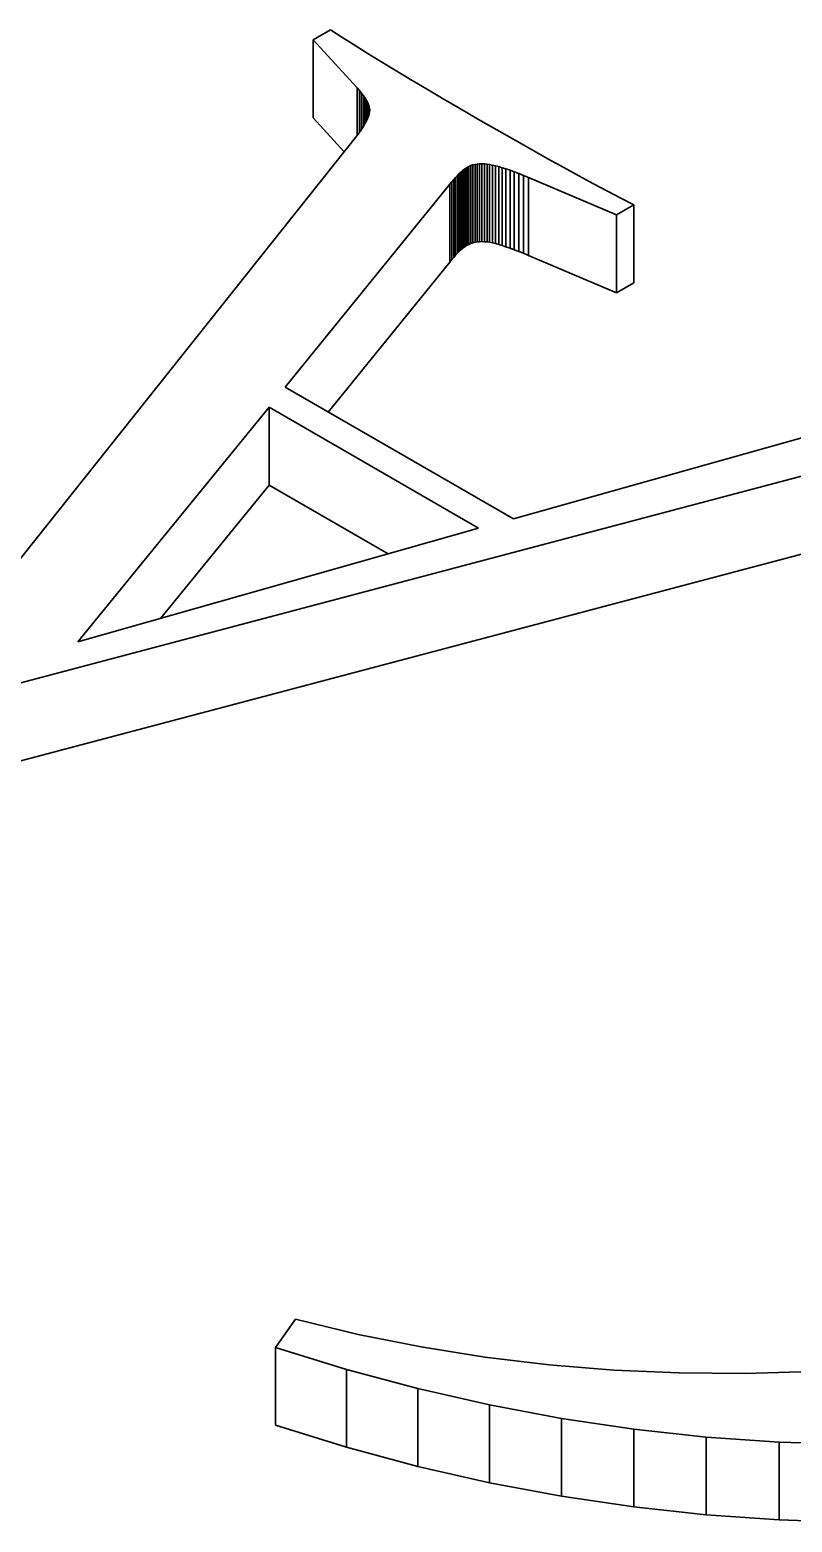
# Model space of a CAD drawing. Header units: millimetres. Extents: x -148 to 148, y -105 to 105.
# Drawn here: x 34.688 to 35.487, y 21.436 to 23.001 of the extents above; entities that cross this region are included whole.
import ezdxf

# ---------------------------------------------------------------- set-up
doc = ezdxf.new("R2010")
doc.units = ezdxf.units.MM
doc.layers.add('粗实线层', color=7, linetype='Continuous', lineweight=35)

msp = doc.modelspace()

# ---------------------------------------------------------------- linework, layer by layer
at = {"layer": '粗实线层', "color": 7, "lineweight": 35, "ltscale": 0.000525539}
for p, q in [((34.9851, 22.9906), (35.0033, 23.0011)), ((35.3212, 22.7359), (35.303, 22.7253))]:
    msp.add_line(p, q, dxfattribs=at)
at = {"layer": '粗实线层', "color": 7, "lineweight": 35, "ltscale": 0.002041}
for p, q in [((34.9851, 22.9089), (34.9851, 22.9906)), ((35.1383, 22.7686), (35.1383, 22.8503)), ((35.1401, 22.7703), (35.1401, 22.8519)), ((35.1418, 22.7718), (35.1418, 22.8534)), ((35.1434, 22.7731), (35.1434, 22.8547)), ((35.145, 22.7742), (35.145, 22.8558)), ((35.1465, 22.7751), (35.1465, 22.8567)), ((35.1485, 22.7761), (35.1485, 22.8578)), ((35.1527, 22.7777), (35.1527, 22.8594)), ((35.1549, 22.7783), (35.1549, 22.8599)), ((35.1572, 22.7787), (35.1572, 22.8603)), ((35.1597, 22.7789), (35.1597, 22.8606)), ((35.1621, 22.779), (35.1621, 22.8606)), ((35.1674, 22.7787), (35.1674, 22.8603)), ((35.1701, 22.7783), (35.1701, 22.8599)), ((35.1731, 22.7777), (35.1731, 22.8593)), ((35.1762, 22.7769), (35.1762, 22.8586)), ((35.1797, 22.776), (35.1797, 22.8576)), ((35.1834, 22.7749), (35.1834, 22.8565)), ((35.1873, 22.7736), (35.1873, 22.8553)), ((35.1915, 22.7722), (35.1915, 22.8538)), ((35.1959, 22.7705), (35.1959, 22.8522)), ((35.2006, 22.7687), (35.2006, 22.8504)), ((35.1283, 22.7576), (35.1283, 22.8392)), ((35.1304, 22.7601), (35.1304, 22.8418)), ((35.1325, 22.7625), (35.1325, 22.8442)), ((35.1364, 22.7668), (35.1364, 22.8484)), ((35.2056, 22.7667), (35.2056, 22.8484)), ((35.2108, 22.7646), (35.2108, 22.8462)), ((35.3212, 22.7359), (35.3212, 22.8175)), ((34.939, 22.5236), (34.939, 22.6052)), ((34.9458, 21.5376), (34.9458, 21.6193)), ((35.0203, 21.5146), (35.0203, 21.5962)), ((35.095, 21.4945), (35.095, 21.5761)), ((35.1701, 21.4774), (35.1701, 21.559)), ((35.2455, 21.4632), (35.2455, 21.5448)), ((35.3212, 21.452), (35.3212, 21.5336)), ((35.3972, 21.4437), (35.3972, 21.5253)), ((35.4735, 21.4384), (35.4735, 21.52))]:
    msp.add_line(p, q, dxfattribs=at)
at = {"layer": '粗实线层', "color": 7, "lineweight": 35, "ltscale": 0.001709}
msp.add_line((35.0312, 22.9401), (34.9851, 22.9906), dxfattribs=at)
at = {"layer": '粗实线层', "color": 7, "lineweight": 35, "ltscale": 0.000357763}
msp.add_line((35.0033, 23.0011), (35.0153, 22.9933), dxfattribs=at)
at = {"layer": '粗实线层', "color": 7, "lineweight": 35, "ltscale": 0.000379294}
msp.add_line((35.0153, 22.9933), (35.0281, 22.9852), dxfattribs=at)
at = {"layer": '粗实线层', "color": 7, "lineweight": 35, "ltscale": 0.000400637}
msp.add_line((35.0281, 22.9852), (35.0417, 22.9767), dxfattribs=at)
at = {"layer": '粗实线层', "color": 7, "lineweight": 35, "ltscale": 0.000421672}
msp.add_line((35.0417, 22.9767), (35.0561, 22.9679), dxfattribs=at)
at = {"layer": '粗实线层', "color": 7, "lineweight": 35, "ltscale": 0.000443172}
msp.add_line((35.0561, 22.9679), (35.0712, 22.9587), dxfattribs=at)
at = {"layer": '粗实线层', "color": 7, "lineweight": 35, "ltscale": 0.000464558}
msp.add_line((35.0712, 22.9587), (35.0872, 22.9491), dxfattribs=at)
at = {"layer": '粗实线层', "color": 7, "lineweight": 35, "ltscale": 0.000485627}
msp.add_line((35.0872, 22.9491), (35.1039, 22.9392), dxfattribs=at)
at = {"layer": '粗实线层', "color": 7, "lineweight": 35, "ltscale": 0.001247}
msp.add_line((35.0312, 22.8903), (35.0312, 22.9401), dxfattribs=at)
at = {"layer": '粗实线层', "color": 7, "lineweight": 35, "ltscale": 9.5925e-05}
msp.add_line((35.0337, 22.9373), (35.0312, 22.9401), dxfattribs=at)
at = {"layer": '粗实线层', "color": 7, "lineweight": 35, "ltscale": 0.00109}
msp.add_line((35.0337, 22.8937), (35.0337, 22.9373), dxfattribs=at)
at = {"layer": '粗实线层', "color": 7, "lineweight": 35, "ltscale": 8.91897e-05}
msp.add_line((35.036, 22.9345), (35.0337, 22.9373), dxfattribs=at)
at = {"layer": '粗实线层', "color": 7, "lineweight": 35, "ltscale": 0.000937271}
msp.add_line((35.036, 22.897), (35.036, 22.9345), dxfattribs=at)
at = {"layer": '粗实线层', "color": 7, "lineweight": 35, "ltscale": 8.27077e-05}
msp.add_line((35.038, 22.9319), (35.036, 22.9345), dxfattribs=at)
at = {"layer": '粗实线层', "color": 7, "lineweight": 35, "ltscale": 0.000793076}
msp.add_line((35.038, 22.9001), (35.038, 22.9319), dxfattribs=at)
at = {"layer": '粗实线层', "color": 7, "lineweight": 35, "ltscale": 7.59738e-05}
msp.add_line((35.0397, 22.9294), (35.038, 22.9319), dxfattribs=at)
at = {"layer": '粗实线层', "color": 7, "lineweight": 35, "ltscale": 0.000656128}
msp.add_line((35.0397, 22.9031), (35.0397, 22.9294), dxfattribs=at)
at = {"layer": '粗实线层', "color": 7, "lineweight": 35, "ltscale": 6.98746e-05}
msp.add_line((35.0412, 22.927), (35.0397, 22.9294), dxfattribs=at)
at = {"layer": '粗实线层', "color": 7, "lineweight": 35, "ltscale": 0.000507032}
msp.add_line((35.1039, 22.9392), (35.1213, 22.9289), dxfattribs=at)
at = {"layer": '粗实线层', "color": 7, "lineweight": 35, "ltscale": 0.000528774}
msp.add_line((35.1213, 22.9289), (35.1396, 22.9182), dxfattribs=at)
at = {"layer": '粗实线层', "color": 7, "lineweight": 35, "ltscale": 0.000527191}
msp.add_line((35.0412, 22.9059), (35.0412, 22.927), dxfattribs=at)
at = {"layer": '粗实线层', "color": 7, "lineweight": 35, "ltscale": 6.36609e-05}
msp.add_line((35.0424, 22.9247), (35.0412, 22.927), dxfattribs=at)
at = {"layer": '粗实线层', "color": 7, "lineweight": 35, "ltscale": 0.000406265}
msp.add_line((35.0424, 22.9085), (35.0424, 22.9247), dxfattribs=at)
at = {"layer": '粗实线层', "color": 7, "lineweight": 35, "ltscale": 5.79055e-05}
msp.add_line((35.0433, 22.9226), (35.0424, 22.9247), dxfattribs=at)
at = {"layer": '粗实线层', "color": 7, "lineweight": 35, "ltscale": 0.000292969}
msp.add_line((35.0433, 22.9109), (35.0433, 22.9226), dxfattribs=at)
at = {"layer": '粗实线层', "color": 7, "lineweight": 35, "ltscale": 5.2716e-05}
msp.add_line((35.044, 22.9206), (35.0433, 22.9226), dxfattribs=at)
at = {"layer": '粗实线层', "color": 7, "lineweight": 35, "ltscale": 5.43377e-05}
msp.add_line((35.0434, 22.9112), (35.044, 22.9133), dxfattribs=at)
at = {"layer": '粗实线层', "color": 7, "lineweight": 35, "ltscale": 4.79576e-05}
msp.add_line((35.0444, 22.9187), (35.044, 22.9206), dxfattribs=at)
at = {"layer": '粗实线层', "color": 7, "lineweight": 35, "ltscale": 4.93041e-05}
msp.add_line((35.044, 22.9133), (35.0444, 22.9152), dxfattribs=at)
at = {"layer": '粗实线层', "color": 7, "lineweight": 35, "ltscale": 4.36229e-05}
msp.add_line((35.0445, 22.917), (35.0444, 22.9187), dxfattribs=at)
at = {"layer": '粗实线层', "color": 7, "lineweight": 35, "ltscale": 4.43556e-05}
msp.add_line((35.0444, 22.9152), (35.0445, 22.917), dxfattribs=at)
at = {"layer": '粗实线层', "color": 7, "lineweight": 35, "ltscale": 0.000549864}
msp.add_line((35.1396, 22.9182), (35.1586, 22.9072), dxfattribs=at)
at = {"layer": '粗实线层', "color": 7, "lineweight": 35, "ltscale": 0.001208}
msp.add_line((35.0177, 22.8733), (34.9851, 22.9089), dxfattribs=at)
at = {"layer": '粗实线层', "color": 7, "lineweight": 35, "ltscale": 9.29988e-05}
msp.add_line((35.0347, 22.8951), (35.0368, 22.8982), dxfattribs=at)
at = {"layer": '粗实线层', "color": 7, "lineweight": 35, "ltscale": 8.70186e-05}
msp.add_line((35.0368, 22.8982), (35.0386, 22.9011), dxfattribs=at)
at = {"layer": '粗实线层', "color": 7, "lineweight": 35, "ltscale": 7.94428e-05}
msp.add_line((35.0386, 22.9011), (35.0402, 22.9039), dxfattribs=at)
at = {"layer": '粗实线层', "color": 7, "lineweight": 35, "ltscale": 7.31885e-05}
msp.add_line((35.0402, 22.9039), (35.0415, 22.9065), dxfattribs=at)
at = {"layer": '粗实线层', "color": 7, "lineweight": 35, "ltscale": 6.69303e-05}
msp.add_line((35.0415, 22.9065), (35.0426, 22.9089), dxfattribs=at)
at = {"layer": '粗实线层', "color": 7, "lineweight": 35, "ltscale": 6.07208e-05}
msp.add_line((35.0426, 22.9089), (35.0434, 22.9112), dxfattribs=at)
at = {"layer": '粗实线层', "color": 7, "lineweight": 35, "ltscale": 0.000550944}
msp.add_line((35.1586, 22.9072), (35.1777, 22.8962), dxfattribs=at)
at = {"layer": '粗实线层', "color": 7, "lineweight": 35, "ltscale": 0.018316}
msp.add_line((34.5761, 22.3186), (35.0324, 22.8918), dxfattribs=at)
at = {"layer": '粗实线层', "color": 7, "lineweight": 35, "ltscale": 0.000100223}
msp.add_line((35.0324, 22.8918), (35.0347, 22.8951), dxfattribs=at)
at = {"layer": '粗实线层', "color": 7, "lineweight": 35, "ltscale": 0.000531353}
msp.add_line((35.1777, 22.8962), (35.1962, 22.8857), dxfattribs=at)
at = {"layer": '粗实线层', "color": 7, "lineweight": 35, "ltscale": 0.000512478}
msp.add_line((35.1962, 22.8857), (35.214, 22.8756), dxfattribs=at)
at = {"layer": '粗实线层', "color": 7, "lineweight": 35, "ltscale": 0.000493234}
msp.add_line((35.214, 22.8756), (35.2312, 22.8659), dxfattribs=at)
at = {"layer": '粗实线层', "color": 7, "lineweight": 35, "ltscale": 0.000473668}
msp.add_line((35.2312, 22.8659), (35.2478, 22.8567), dxfattribs=at)
at = {"layer": '粗实线层', "color": 7, "lineweight": 35, "ltscale": 6.5277e-05}
for p, q in [((35.1383, 22.8503), (35.1364, 22.8484)), ((35.1383, 22.7686), (35.1364, 22.7668))]:
    msp.add_line(p, q, dxfattribs=at)
at = {"layer": '粗实线层', "color": 7, "lineweight": 35, "ltscale": 6.09994e-05}
for p, q in [((35.1401, 22.8519), (35.1383, 22.8503)), ((35.1401, 22.7703), (35.1383, 22.7686))]:
    msp.add_line(p, q, dxfattribs=at)
at = {"layer": '粗实线层', "color": 7, "lineweight": 35, "ltscale": 5.65206e-05}
for p, q in [((35.1418, 22.8534), (35.1401, 22.8519)), ((35.1418, 22.7718), (35.1401, 22.7703))]:
    msp.add_line(p, q, dxfattribs=at)
at = {"layer": '粗实线层', "color": 7, "lineweight": 35, "ltscale": 5.24282e-05}
for p, q in [((35.1434, 22.8547), (35.1418, 22.8534)), ((35.1434, 22.7731), (35.1418, 22.7718))]:
    msp.add_line(p, q, dxfattribs=at)
at = {"layer": '粗实线层', "color": 7, "lineweight": 35, "ltscale": 4.78482e-05}
for p, q in [((35.145, 22.8558), (35.1434, 22.8547)), ((35.145, 22.7742), (35.1434, 22.7731))]:
    msp.add_line(p, q, dxfattribs=at)
at = {"layer": '粗实线层', "color": 7, "lineweight": 35, "ltscale": 4.40346e-05}
for p, q in [((35.1465, 22.8567), (35.145, 22.8558)), ((35.1465, 22.7751), (35.145, 22.7742))]:
    msp.add_line(p, q, dxfattribs=at)
at = {"layer": '粗实线层', "color": 7, "lineweight": 35, "ltscale": 5.59657e-05}
for p, q in [((35.1485, 22.8578), (35.1465, 22.8567)), ((35.1485, 22.7761), (35.1465, 22.7751))]:
    msp.add_line(p, q, dxfattribs=at)
at = {"layer": '粗实线层', "color": 7, "lineweight": 35, "ltscale": 5.64008e-05}
msp.add_line((35.1505, 22.8587), (35.1485, 22.8578), dxfattribs=at)
at = {"layer": '粗实线层', "color": 7, "lineweight": 35, "ltscale": 5.66967e-05}
msp.add_line((35.1527, 22.8594), (35.1505, 22.8587), dxfattribs=at)
at = {"layer": '粗实线层', "color": 7, "lineweight": 35, "ltscale": 0.002042}
for p, q in [((35.1505, 22.777), (35.1505, 22.8587)), ((35.1647, 22.7789), (35.1647, 22.8606)), ((35.1345, 22.7647), (35.1345, 22.8464)), ((35.303, 22.7253), (35.303, 22.807))]:
    msp.add_line(p, q, dxfattribs=at)
at = {"layer": '粗实线层', "color": 7, "lineweight": 35, "ltscale": 5.77331e-05}
for p, q in [((35.1549, 22.8599), (35.1527, 22.8594)), ((35.1549, 22.7783), (35.1527, 22.7777))]:
    msp.add_line(p, q, dxfattribs=at)
at = {"layer": '粗实线层', "color": 7, "lineweight": 35, "ltscale": 5.88255e-05}
for p, q in [((35.1572, 22.8603), (35.1549, 22.8599)), ((35.1572, 22.7787), (35.1549, 22.7783))]:
    msp.add_line(p, q, dxfattribs=at)
at = {"layer": '粗实线层', "color": 7, "lineweight": 35, "ltscale": 6.05432e-05}
msp.add_line((35.1597, 22.8606), (35.1572, 22.8603), dxfattribs=at)
at = {"layer": '粗实线层', "color": 7, "lineweight": 35, "ltscale": 6.22088e-05}
msp.add_line((35.1621, 22.8606), (35.1597, 22.8606), dxfattribs=at)
at = {"layer": '粗实线层', "color": 7, "lineweight": 35, "ltscale": 6.44966e-05}
msp.add_line((35.1647, 22.8606), (35.1621, 22.8606), dxfattribs=at)
at = {"layer": '粗实线层', "color": 7, "lineweight": 35, "ltscale": 6.70715e-05}
msp.add_line((35.1674, 22.8603), (35.1647, 22.8606), dxfattribs=at)
at = {"layer": '粗实线层', "color": 7, "lineweight": 35, "ltscale": 6.94327e-05}
msp.add_line((35.1701, 22.8599), (35.1674, 22.8603), dxfattribs=at)
at = {"layer": '粗实线层', "color": 7, "lineweight": 35, "ltscale": 7.46629e-05}
for p, q in [((35.1731, 22.8593), (35.1701, 22.8599)), ((35.1731, 22.7777), (35.1701, 22.7783))]:
    msp.add_line(p, q, dxfattribs=at)
at = {"layer": '粗实线层', "color": 7, "lineweight": 35, "ltscale": 8.11464e-05}
msp.add_line((35.1762, 22.8586), (35.1731, 22.8593), dxfattribs=at)
at = {"layer": '粗实线层', "color": 7, "lineweight": 35, "ltscale": 8.89291e-05}
for p, q in [((35.1797, 22.8576), (35.1762, 22.8586)), ((35.1797, 22.776), (35.1762, 22.7769))]:
    msp.add_line(p, q, dxfattribs=at)
at = {"layer": '粗实线层', "color": 7, "lineweight": 35, "ltscale": 9.63149e-05}
for p, q in [((35.1834, 22.8565), (35.1797, 22.8576)), ((35.1834, 22.7749), (35.1797, 22.776))]:
    msp.add_line(p, q, dxfattribs=at)
at = {"layer": '粗实线层', "color": 7, "lineweight": 35, "ltscale": 0.000103504}
for p, q in [((35.1873, 22.8553), (35.1834, 22.8565)), ((35.1873, 22.7736), (35.1834, 22.7749))]:
    msp.add_line(p, q, dxfattribs=at)
at = {"layer": '粗实线层', "color": 7, "lineweight": 35, "ltscale": 0.000110627}
for p, q in [((35.1915, 22.8538), (35.1873, 22.8553)), ((35.1915, 22.7722), (35.1873, 22.7736))]:
    msp.add_line(p, q, dxfattribs=at)
at = {"layer": '粗实线层', "color": 7, "lineweight": 35, "ltscale": 0.000118632}
for p, q in [((35.1959, 22.8522), (35.1915, 22.8538)), ((35.1959, 22.7705), (35.1915, 22.7722))]:
    msp.add_line(p, q, dxfattribs=at)
at = {"layer": '粗实线层', "color": 7, "lineweight": 35, "ltscale": 0.00012582}
for p, q in [((35.2006, 22.8504), (35.1959, 22.8522)), ((35.2006, 22.7687), (35.1959, 22.7705))]:
    msp.add_line(p, q, dxfattribs=at)
at = {"layer": '粗实线层', "color": 7, "lineweight": 35, "ltscale": 0.000133528}
for p, q in [((35.2056, 22.8484), (35.2006, 22.8504)), ((35.2056, 22.7667), (35.2006, 22.7687))]:
    msp.add_line(p, q, dxfattribs=at)
at = {"layer": '粗实线层', "color": 7, "lineweight": 35, "ltscale": 0.000454965}
msp.add_line((35.2478, 22.8567), (35.2638, 22.848), dxfattribs=at)
at = {"layer": '粗实线层', "color": 7, "lineweight": 35, "ltscale": 0.00685}
msp.add_line((35.1283, 22.8392), (34.9559, 22.6262), dxfattribs=at)
at = {"layer": '粗实线层', "color": 7, "lineweight": 35, "ltscale": 8.36672e-05}
for p, q in [((35.1304, 22.8418), (35.1283, 22.8392)), ((35.1304, 22.7601), (35.1283, 22.7576))]:
    msp.add_line(p, q, dxfattribs=at)
at = {"layer": '粗实线层', "color": 7, "lineweight": 35, "ltscale": 7.92365e-05}
for p, q in [((35.1325, 22.8442), (35.1304, 22.8418)), ((35.1325, 22.7625), (35.1304, 22.7601))]:
    msp.add_line(p, q, dxfattribs=at)
at = {"layer": '粗实线层', "color": 7, "lineweight": 35, "ltscale": 7.45439e-05}
msp.add_line((35.1345, 22.8464), (35.1325, 22.8442), dxfattribs=at)
at = {"layer": '粗实线层', "color": 7, "lineweight": 35, "ltscale": 6.98756e-05}
msp.add_line((35.1364, 22.8484), (35.1345, 22.8464), dxfattribs=at)
at = {"layer": '粗实线层', "color": 7, "lineweight": 35, "ltscale": 0.000141115}
for p, q in [((35.2108, 22.8462), (35.2056, 22.8484)), ((35.2108, 22.7646), (35.2056, 22.7667))]:
    msp.add_line(p, q, dxfattribs=at)
at = {"layer": '粗实线层', "color": 7, "lineweight": 35, "ltscale": 0.002506}
for p, q in [((35.303, 22.807), (35.2108, 22.8462)), ((35.303, 22.7253), (35.2108, 22.7646))]:
    msp.add_line(p, q, dxfattribs=at)
at = {"layer": '粗实线层', "color": 7, "lineweight": 35, "ltscale": 0.000435268}
msp.add_line((35.2638, 22.848), (35.2791, 22.8397), dxfattribs=at)
at = {"layer": '粗实线层', "color": 7, "lineweight": 35, "ltscale": 0.000416408}
msp.add_line((35.2791, 22.8397), (35.2938, 22.8319), dxfattribs=at)
at = {"layer": '粗实线层', "color": 7, "lineweight": 35, "ltscale": 0.000397071}
msp.add_line((35.2938, 22.8319), (35.3078, 22.8245), dxfattribs=at)
at = {"layer": '粗实线层', "color": 7, "lineweight": 35, "ltscale": 0.000377747}
msp.add_line((35.3078, 22.8245), (35.3212, 22.8175), dxfattribs=at)
at = {"layer": '粗实线层', "color": 7, "lineweight": 35, "ltscale": 0.000525348}
msp.add_line((35.3212, 22.8175), (35.303, 22.807), dxfattribs=at)
at = {"layer": '粗实线层', "color": 7, "lineweight": 35, "ltscale": 5.62522e-05}
msp.add_line((35.1505, 22.777), (35.1485, 22.7761), dxfattribs=at)
at = {"layer": '粗实线层', "color": 7, "lineweight": 35, "ltscale": 5.68185e-05}
msp.add_line((35.1527, 22.7777), (35.1505, 22.777), dxfattribs=at)
at = {"layer": '粗实线层', "color": 7, "lineweight": 35, "ltscale": 6.05805e-05}
msp.add_line((35.1597, 22.7789), (35.1572, 22.7787), dxfattribs=at)
at = {"layer": '粗实线层', "color": 7, "lineweight": 35, "ltscale": 6.21983e-05}
msp.add_line((35.1621, 22.779), (35.1597, 22.7789), dxfattribs=at)
at = {"layer": '粗实线层', "color": 7, "lineweight": 35, "ltscale": 6.4509e-05}
msp.add_line((35.1647, 22.7789), (35.1621, 22.779), dxfattribs=at)
at = {"layer": '粗实线层', "color": 7, "lineweight": 35, "ltscale": 6.70356e-05}
msp.add_line((35.1674, 22.7787), (35.1647, 22.7789), dxfattribs=at)
at = {"layer": '粗实线层', "color": 7, "lineweight": 35, "ltscale": 6.93772e-05}
msp.add_line((35.1701, 22.7783), (35.1674, 22.7787), dxfattribs=at)
at = {"layer": '粗实线层', "color": 7, "lineweight": 35, "ltscale": 8.12351e-05}
msp.add_line((35.1762, 22.7769), (35.1731, 22.7777), dxfattribs=at)
at = {"layer": '粗实线层', "color": 7, "lineweight": 35, "ltscale": 0.00506}
msp.add_line((35.1283, 22.7576), (35.001, 22.6002), dxfattribs=at)
at = {"layer": '粗实线层', "color": 7, "lineweight": 35, "ltscale": 7.42613e-05}
msp.add_line((35.1345, 22.7647), (35.1325, 22.7625), dxfattribs=at)
at = {"layer": '粗实线层', "color": 7, "lineweight": 35, "ltscale": 7.0151e-05}
msp.add_line((35.1364, 22.7668), (35.1345, 22.7647), dxfattribs=at)
at = {"layer": '粗实线层', "color": 7, "lineweight": 35, "ltscale": 0.006902}
msp.add_line((34.9559, 22.6262), (35.195, 22.4882), dxfattribs=at)
at = {"layer": '粗实线层', "color": 7, "lineweight": 35, "ltscale": 0.007929}
msp.add_line((34.939, 22.6052), (34.7387, 22.3592), dxfattribs=at)
at = {"layer": '粗实线层', "color": 7, "lineweight": 35, "ltscale": 0.006341}
msp.add_line((35.1586, 22.4784), (34.939, 22.6052), dxfattribs=at)
at = {"layer": '粗实线层', "color": 7, "lineweight": 35, "ltscale": 0.009834}
msp.add_line((35.195, 22.4882), (35.5737, 22.5947), dxfattribs=at)
at = {"layer": '粗实线层', "color": 7, "lineweight": 35, "ltscale": 0.025989}
for p, q in [((35.6162, 22.5646), (34.6113, 22.2983)), ((35.6162, 22.4829), (34.6113, 22.2166))]:
    msp.add_line(p, q, dxfattribs=at)
at = {"layer": '粗实线层', "color": 7, "lineweight": 35, "ltscale": 0.004506}
msp.add_line((34.939, 22.5236), (34.8252, 22.3838), dxfattribs=at)
at = {"layer": '粗实线层', "color": 7, "lineweight": 35, "ltscale": 0.003604}
msp.add_line((35.0638, 22.4515), (34.939, 22.5236), dxfattribs=at)
at = {"layer": '粗实线层', "color": 7, "lineweight": 35, "ltscale": 0.010912}
msp.add_line((34.7387, 22.3592), (35.1586, 22.4784), dxfattribs=at)
at = {"layer": '粗实线层', "color": 7, "lineweight": 35, "ltscale": 0.000904386}
msp.add_line((34.9458, 21.6193), (34.9666, 21.6488), dxfattribs=at)
at = {"layer": '粗实线层', "color": 7, "lineweight": 35, "ltscale": 0.001685}
msp.add_line((34.9666, 21.6488), (35.0322, 21.633), dxfattribs=at)
at = {"layer": '粗实线层', "color": 7, "lineweight": 35, "ltscale": 0.001686}
msp.add_line((35.0322, 21.633), (35.0983, 21.6198), dxfattribs=at)
at = {"layer": '粗实线层', "color": 7, "lineweight": 35, "ltscale": 0.001949}
for p, q in [((35.0203, 21.5962), (34.9458, 21.6193)), ((35.0203, 21.5146), (34.9458, 21.5376))]:
    msp.add_line(p, q, dxfattribs=at)
at = {"layer": '粗实线层', "color": 7, "lineweight": 35, "ltscale": 0.00169}
msp.add_line((35.0983, 21.6198), (35.1651, 21.6091), dxfattribs=at)
at = {"layer": '粗实线层', "color": 7, "lineweight": 35, "ltscale": 0.001696}
msp.add_line((35.1651, 21.6091), (35.2324, 21.601), dxfattribs=at)
at = {"layer": '粗实线层', "color": 7, "lineweight": 35, "ltscale": 0.001705}
msp.add_line((35.2324, 21.601), (35.3004, 21.5955), dxfattribs=at)
at = {"layer": '粗实线层', "color": 7, "lineweight": 35, "ltscale": 0.001936}
for p, q in [((35.095, 21.5761), (35.0203, 21.5962)), ((35.095, 21.4945), (35.0203, 21.5146))]:
    msp.add_line(p, q, dxfattribs=at)
at = {"layer": '粗实线层', "color": 7, "lineweight": 35, "ltscale": 0.001716}
msp.add_line((35.3004, 21.5955), (35.3689, 21.5925), dxfattribs=at)
at = {"layer": '粗实线层', "color": 7, "lineweight": 35, "ltscale": 0.00173}
msp.add_line((35.3689, 21.5925), (35.4381, 21.5921), dxfattribs=at)
at = {"layer": '粗实线层', "color": 7, "lineweight": 35, "ltscale": 0.001745}
msp.add_line((35.4381, 21.5921), (35.5079, 21.5942), dxfattribs=at)
at = {"layer": '粗实线层', "color": 7, "lineweight": 35, "ltscale": 0.001926}
for p, q in [((35.1701, 21.559), (35.095, 21.5761)), ((35.1701, 21.4774), (35.095, 21.4945))]:
    msp.add_line(p, q, dxfattribs=at)
at = {"layer": '粗实线层', "color": 7, "lineweight": 35, "ltscale": 0.001918}
for p, q in [((35.2455, 21.5448), (35.1701, 21.559)), ((35.2455, 21.4632), (35.1701, 21.4774))]:
    msp.add_line(p, q, dxfattribs=at)
at = {"layer": '粗实线层', "color": 7, "lineweight": 35, "ltscale": 0.001913}
for p, q in [((35.3212, 21.5336), (35.2455, 21.5448)), ((35.3212, 21.452), (35.2455, 21.4632))]:
    msp.add_line(p, q, dxfattribs=at)
at = {"layer": '粗实线层', "color": 7, "lineweight": 35, "ltscale": 0.001911}
for p, q in [((35.3972, 21.5253), (35.3212, 21.5336)), ((35.3972, 21.4437), (35.3212, 21.452))]:
    msp.add_line(p, q, dxfattribs=at)
at = {"layer": '粗实线层', "color": 7, "lineweight": 35, "ltscale": 0.001912}
for p, q in [((35.4735, 21.52), (35.3972, 21.5253)), ((35.4735, 21.4384), (35.3972, 21.4437))]:
    msp.add_line(p, q, dxfattribs=at)
at = {"layer": '粗实线层', "color": 7, "lineweight": 35, "ltscale": 0.001916}
for p, q in [((35.5501, 21.5177), (35.4735, 21.52)), ((35.5501, 21.436), (35.4735, 21.4384))]:
    msp.add_line(p, q, dxfattribs=at)

doc.saveas('drawing.dxf')
